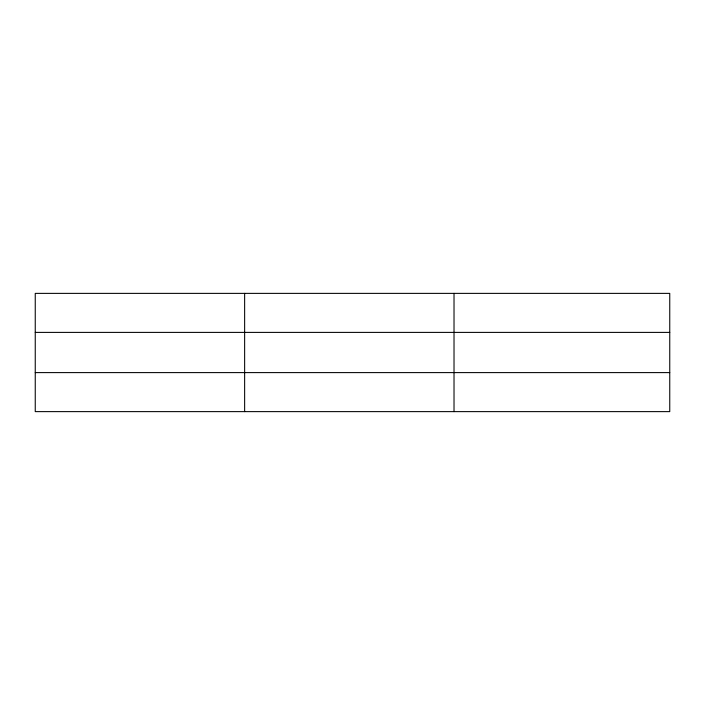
<?xml version="1.0" encoding="UTF-8"?>
<svg xmlns="http://www.w3.org/2000/svg" width="705" height="705" viewBox="0 0 705 705"><rect width="100%" height="100%" fill="white"/><g stroke="black" fill="none" stroke-linecap="round" stroke-linejoin="round"><path stroke-width="1.06" d="M244.635 411.623L244.635 293.377M454.02 411.623L454.02 293.377M669.75 332.399L669.75 293.377L35.25 293.377L35.25 411.623L669.75 411.623L669.75 332.399L35.25 332.399M35.25 372.601L669.75 372.601"/></g></svg>
